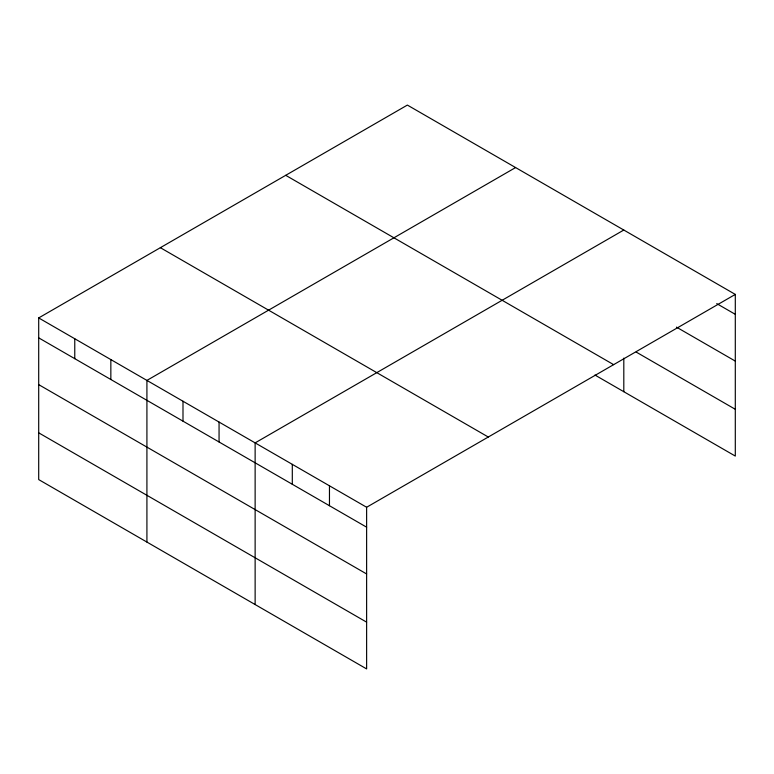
<?xml version="1.0" encoding="UTF-8"?>
<svg xmlns="http://www.w3.org/2000/svg" width="774" height="774" viewBox="0 0 774 774"><rect width="100%" height="100%" fill="white"/><g stroke="black" fill="none" stroke-linecap="round" stroke-linejoin="round"><path stroke-width="1.16" d="M735.3 294.41L366.624 507.26L366.624 668.92L38.7 479.59L38.7 317.93L407.376 105.08L735.3 294.41L735.3 456.07L594.945 375.042M515.59 167.561L146.915 380.411L146.915 542.071M623.805 230.033L255.13 442.883L255.13 604.552M716.714 303.602L735.3 314.331M676.457 327.131L735.3 361.1M636.189 352.073L735.3 409.291M285.712 175.321L613.637 364.651M160.363 247.69L488.288 437.02M38.7 317.93L366.624 507.26M38.7 337.851L366.624 527.181M38.7 384.63L366.624 573.96M38.7 432.821L366.624 622.151M623.805 358.12L623.805 391.702M329.463 485.801L329.463 505.722M292.301 464.342L292.301 484.272M219.061 422.062L219.061 441.983M182.993 401.232L182.993 421.162M110.846 359.581L110.846 379.512M74.768 338.76L74.768 358.681"/></g></svg>
